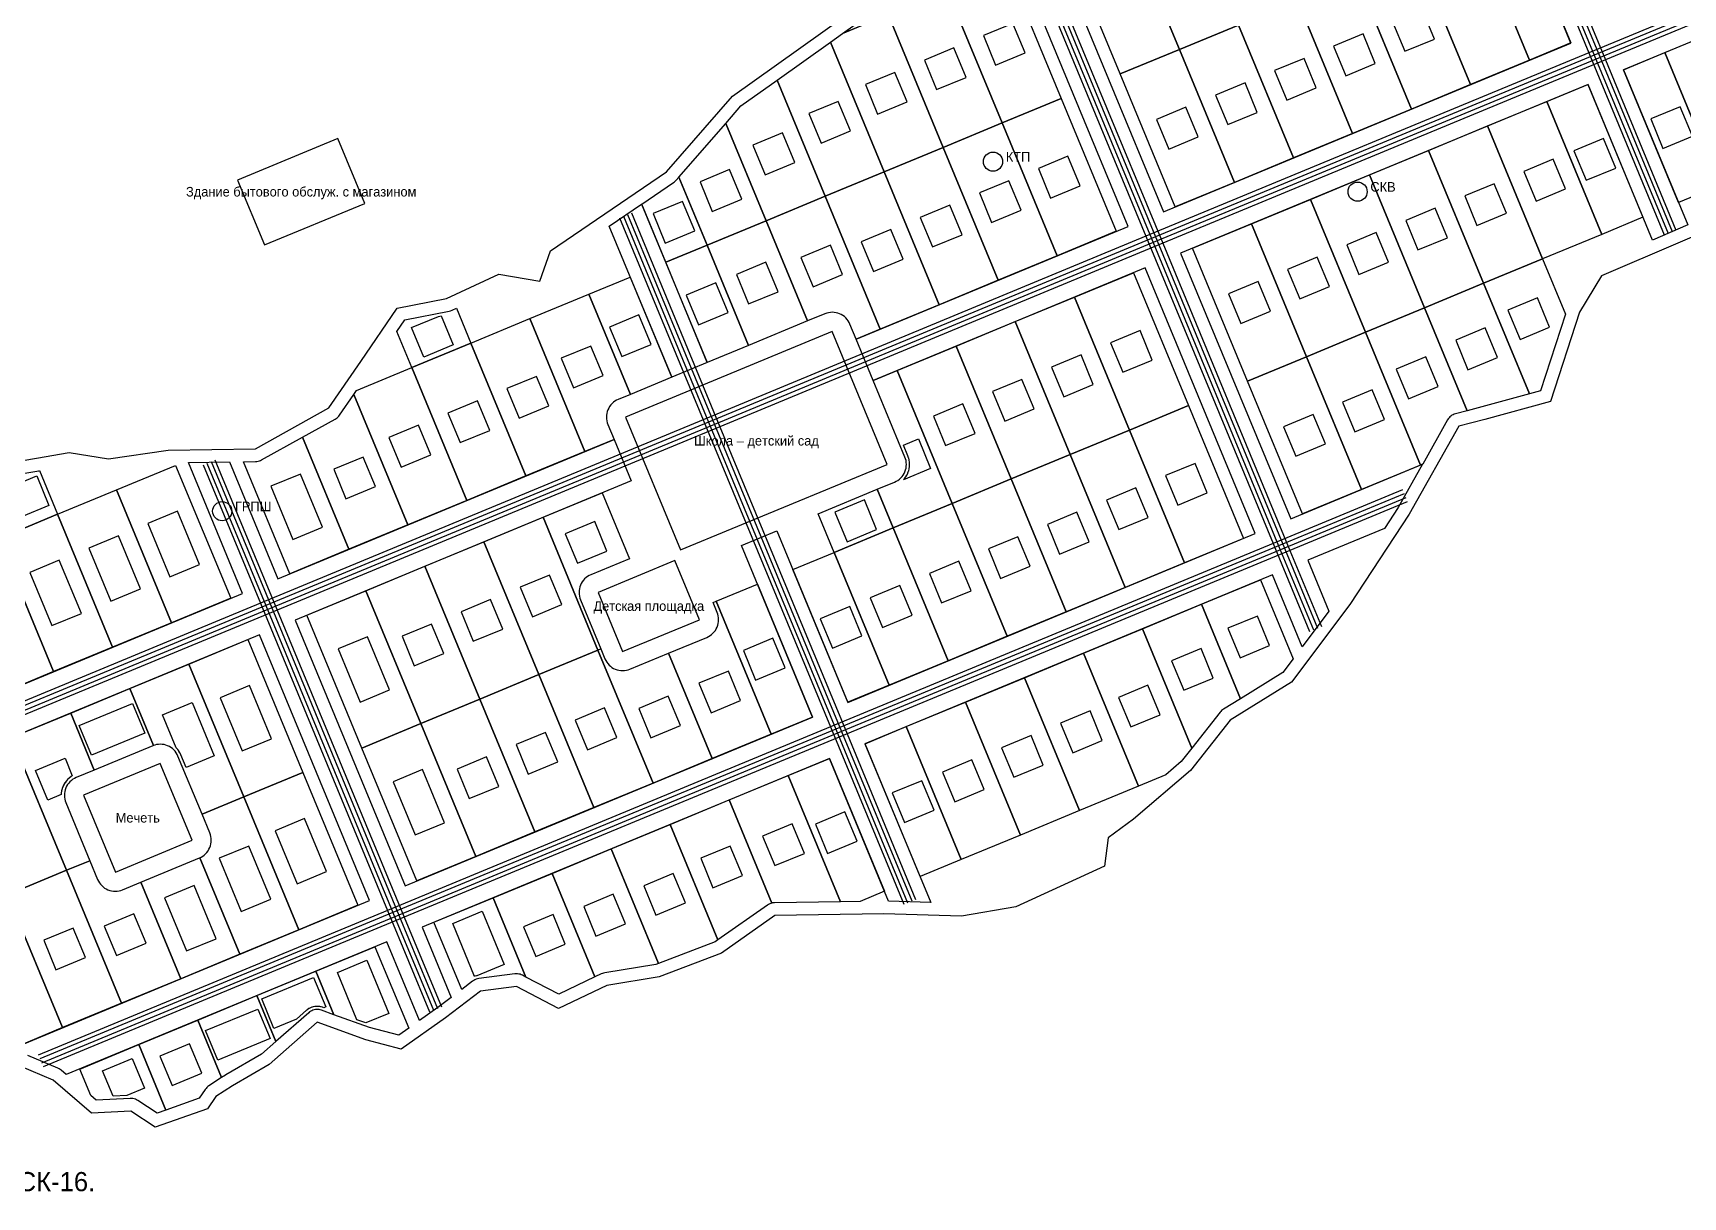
# Model space of a CAD drawing. Header units: metres. Extents: x 2284504 to 2285719, y 455179 to 455755.
# Drawn here: x 2284781 to 2285297, y 455179 to 455544 of the extents above; entities that cross this region are included whole.
import ezdxf
from ezdxf.enums import TextEntityAlignment as Align

# ---------------------------------------------------------------- set-up
doc = ezdxf.new("R2010")
doc.units = ezdxf.units.M
for name, color, linetype in [('Граница_участка', 1, 'Continuous'), ('Дом_1кв', 6, 'Continuous'), ('Дом_2кв', 5, 'Continuous'), ('Дороги_проезды', 8, 'Continuous'), ('Инж_сооружения', 6, 'Continuous'), ('Подписи', 7, 'Continuous'), ('Сеть_Водоотведение', 34, 'Continuous'), ('Сеть_Водоснабжение', 5, 'Continuous'), ('Сеть_Газоснабжение', 2, 'Continuous'), ('Сеть_Электроснабжение', 1, 'Continuous'), ('Соцобъект', 211, 'Continuous'), ('Участки', 94, 'Continuous')]:
    doc.layers.add(name, color=color, linetype=linetype)

msp = doc.modelspace()

# ---------------------------------------------------------------- linework, layer by layer
at = {"layer": 'Граница_участка'}
for points in [[(2284758.33, 455406.57), (2284781.77, 455410.55), (2284791.98, 455412.33), (2284804.32, 455410.27), (2284822.94, 455413.06), (2284850.27, 455413.46), (2284873.29, 455426.26), (2284883.25, 455440.74), (2284894.67, 455457.44), (2284910.11, 455460.47), (2284926.44, 455468.06), (2284939.23, 455465.94), (2284942.66, 455475.39), (2284978.89, 455500.1), (2284999.53, 455523.73), (2285083.63, 455583.72)], [(2285496.79, 455564.06), (2285271.53, 455467.58), (2285264.69, 455456.19), (2285255.62, 455428.28), (2285235.08, 455422.67), (2285226.87, 455420.54), (2285211.37, 455393.02), (2285192.75, 455364.76), (2285174.58, 455340.43), (2285155.32, 455328.55), (2285142.87, 455312.81), (2285125.09, 455297.54), (2285117.19, 455291.73), (2285115.97, 455282.88), (2285088.27, 455270.21), (2285071.28, 455267.2), (2285046.92, 455267.98), (2285012.84, 455267.45), (2284996.09, 455255.67), (2284976.61, 455248.23), (2284960.24, 455245.56), (2284945.14, 455238.37), (2284932, 455245.2), (2284920.67, 455243.73), (2284909.71, 455235.41), (2284895.92, 455225.66), (2284884.77, 455228.53), (2284869.58, 455234.04), (2284854.56, 455220.83), (2284843.04, 455214.15), (2284837.89, 455210.81), (2284835.26, 455206.93), (2284818.92, 455201.19), (2284811.25, 455206.23), (2284798.98, 455205.62), (2284786.91, 455215.98), (2284776.64, 455220.27)]]:
    msp.add_lwpolyline(points, dxfattribs=at)
at = {"layer": 'Дом_1кв'}
for points in [[(2285078.09, 455542.73), (2285081.92, 455533.49), (2285091.16, 455537.32), (2285087.33, 455546.56), (2285078.09, 455542.73)], [(2285206.18, 455547.08), (2285210, 455537.84), (2285219.24, 455541.66), (2285215.41, 455550.9), (2285206.18, 455547.08)], [(2285187.7, 455539.42), (2285191.52, 455530.19), (2285200.76, 455534.01), (2285196.94, 455543.25), (2285187.7, 455539.42)], [(2285059.62, 455535.08), (2285063.44, 455525.84), (2285072.68, 455529.66), (2285068.85, 455538.9), (2285059.62, 455535.08)], [(2285041.18, 455527.38), (2285045.01, 455518.14), (2285054.25, 455521.97), (2285050.42, 455531.2), (2285041.18, 455527.38)], [(2285169.22, 455531.77), (2285173.05, 455522.53), (2285182.28, 455526.36), (2285178.46, 455535.6), (2285169.22, 455531.77)], [(2285150.74, 455524.12), (2285154.57, 455514.88), (2285163.81, 455518.71), (2285159.98, 455527.95), (2285150.74, 455524.12)], [(2285023.46, 455518.31), (2285027.29, 455509.07), (2285036.53, 455512.9), (2285032.7, 455522.14), (2285023.46, 455518.31)], [(2285286.97, 455516.66), (2285290.79, 455507.43), (2285300.03, 455511.25), (2285296.2, 455520.49), (2285286.97, 455516.66)], [(2285132.26, 455516.47), (2285136.09, 455507.23), (2285145.33, 455511.05), (2285141.5, 455520.29), (2285132.26, 455516.47)], [(2285005.99, 455508.45), (2285009.82, 455499.21), (2285019.06, 455503.04), (2285015.23, 455512.27), (2285005.99, 455508.45)], [(2285262.93, 455506.71), (2285266.76, 455497.47), (2285276, 455501.3), (2285272.17, 455510.54), (2285262.93, 455506.71)], [(2285095.31, 455501.16), (2285099.13, 455491.92), (2285108.37, 455495.75), (2285104.55, 455504.99), (2285095.31, 455501.16)], [(2284989.44, 455496.99), (2284993.26, 455487.75), (2285002.5, 455491.58), (2284998.67, 455500.82), (2284989.44, 455496.99)], [(2285247.23, 455500.21), (2285251.06, 455490.97), (2285260.3, 455494.8), (2285256.47, 455504.04), (2285247.23, 455500.21)], [(2285076.83, 455493.51), (2285080.66, 455484.27), (2285089.89, 455488.1), (2285086.07, 455497.34), (2285076.83, 455493.51)], [(2285228.75, 455492.56), (2285232.58, 455483.32), (2285241.82, 455487.14), (2285237.99, 455496.38), (2285228.75, 455492.56)], [(2284974.71, 455487.04), (2284978.53, 455477.8), (2284987.77, 455481.63), (2284983.95, 455490.87), (2284974.71, 455487.04)], [(2285058.35, 455485.86), (2285062.18, 455476.62), (2285071.42, 455480.44), (2285067.59, 455489.68), (2285058.35, 455485.86)], [(2285210.28, 455484.91), (2285214.1, 455475.67), (2285223.34, 455479.49), (2285219.52, 455488.73), (2285210.28, 455484.91)], [(2285039.87, 455478.2), (2285043.7, 455468.97), (2285052.94, 455472.79), (2285049.11, 455482.03), (2285039.87, 455478.2)], [(2285191.8, 455477.25), (2285195.62, 455468.01), (2285204.86, 455471.84), (2285201.04, 455481.08), (2285191.8, 455477.25)], [(2285020.99, 455473.35), (2285024.81, 455464.11), (2285034.05, 455467.94), (2285030.22, 455477.18), (2285020.99, 455473.35)], [(2285000.8, 455468.01), (2285004.63, 455458.77), (2285013.87, 455462.59), (2285010.04, 455471.83), (2285000.8, 455468.01)], [(2285173.32, 455469.6), (2285177.15, 455460.36), (2285186.39, 455464.19), (2285182.56, 455473.43), (2285173.32, 455469.6)], [(2284985.1, 455461.5), (2284988.93, 455452.27), (2284998.17, 455456.09), (2284994.34, 455465.33), (2284985.1, 455461.5)], [(2285154.84, 455461.95), (2285158.67, 455452.71), (2285167.91, 455456.53), (2285164.08, 455465.77), (2285154.84, 455461.95)], [(2285242.26, 455456.87), (2285246.08, 455447.64), (2285255.32, 455451.46), (2285251.5, 455460.7), (2285242.26, 455456.87)], [(2284912.19, 455445.97), (2284902.95, 455442.15), (2284899.13, 455451.38), (2284907.55, 455454.87), (2284908.43, 455455.05), (2284912.19, 455445.97)], [(2284961.07, 455451.55), (2284964.9, 455442.31), (2284974.13, 455446.14), (2284970.31, 455455.38), (2284961.07, 455451.55)], [(2285117.89, 455446.64), (2285121.71, 455437.4), (2285130.95, 455441.23), (2285127.13, 455450.47), (2285117.89, 455446.64)], [(2285225.92, 455447.44), (2285229.75, 455438.2), (2285238.99, 455442.02), (2285235.16, 455451.26), (2285225.92, 455447.44)], [(2284945.99, 455441.77), (2284949.81, 455432.53), (2284959.05, 455436.36), (2284955.23, 455445.6), (2284945.99, 455441.77)], [(2285099.41, 455438.99), (2285103.23, 455429.75), (2285112.47, 455433.58), (2285108.65, 455442.82), (2285099.41, 455438.99)], [(2285207.33, 455438.36), (2285211.16, 455429.13), (2285220.39, 455432.95), (2285216.57, 455442.19), (2285207.33, 455438.36)], [(2284929, 455432.29), (2284932.83, 455423.05), (2284942.07, 455426.88), (2284938.24, 455436.12), (2284929, 455432.29)], [(2285080.93, 455431.34), (2285084.76, 455422.1), (2285094, 455425.92), (2285090.17, 455435.16), (2285080.93, 455431.34)], [(2284910.53, 455424.64), (2284914.35, 455415.4), (2284923.59, 455419.22), (2284919.77, 455428.46), (2284910.53, 455424.64)], [(2285062.45, 455423.69), (2285066.28, 455414.45), (2285075.52, 455418.27), (2285071.69, 455427.51), (2285062.45, 455423.69)], [(2285190.53, 455428.03), (2285194.36, 455418.79), (2285203.6, 455422.62), (2285199.77, 455431.86), (2285190.53, 455428.03)], [(2285172.06, 455420.38), (2285175.88, 455411.14), (2285185.12, 455414.97), (2285181.3, 455424.21), (2285172.06, 455420.38)], [(2284892.06, 455416.98), (2284895.88, 455407.74), (2284905.12, 455411.56), (2284901.3, 455420.8), (2284892.06, 455416.98)], [(2285057.75, 455416.53), (2285061.58, 455407.29), (2285053.1, 455403.78), (2285053.39, 455404.1), (2285053.45, 455404.18), (2285053.8, 455404.65), (2285053.86, 455404.74), (2285054.16, 455405.24), (2285054.21, 455405.33), (2285054.46, 455405.86), (2285054.5, 455405.95), (2285054.7, 455406.5), (2285054.72, 455406.6), (2285054.87, 455407.17), (2285054.89, 455407.27), (2285054.97, 455407.85), (2285054.98, 455407.95), (2285055.01, 455408.53), (2285055.01, 455408.63), (2285054.98, 455409.22), (2285054.97, 455409.32), (2285054.89, 455409.9), (2285054.87, 455410), (2285054.72, 455410.57), (2285054.7, 455410.66), (2285054.5, 455411.22), (2285054.48, 455411.26), (2285053.1, 455414.6), (2285057.75, 455416.53)], [(2284874.76, 455407.07), (2284878.59, 455397.83), (2284887.83, 455401.65), (2284884, 455410.89), (2284874.76, 455407.07)], [(2285135.1, 455405.08), (2285138.93, 455395.84), (2285148.17, 455399.66), (2285144.34, 455408.9), (2285135.1, 455405.08)], [(2285031.6, 455393.63), (2285035.43, 455384.39), (2285044.67, 455388.22), (2285040.84, 455397.46), (2285031.6, 455393.63)], [(2285116.62, 455397.42), (2285120.45, 455388.18), (2285129.69, 455392.01), (2285125.86, 455401.25), (2285116.62, 455397.42)], [(2285098.14, 455389.77), (2285101.97, 455380.53), (2285111.21, 455384.36), (2285107.38, 455393.6), (2285098.14, 455389.77)], [(2284947.2, 455386.88), (2284951.03, 455377.64), (2284960.26, 455381.47), (2284956.44, 455390.71), (2284947.2, 455386.88)], [(2285079.67, 455382.12), (2285083.49, 455372.88), (2285092.73, 455376.71), (2285088.91, 455385.95), (2285079.67, 455382.12)], [(2285061.19, 455374.47), (2285065.01, 455365.23), (2285074.25, 455369.05), (2285070.43, 455378.29), (2285061.19, 455374.47)], [(2284933.11, 455370.12), (2284936.93, 455360.88), (2284946.17, 455364.71), (2284942.34, 455373.94), (2284933.11, 455370.12)], [(2284914.63, 455362.47), (2284918.45, 455353.23), (2284927.69, 455357.05), (2284923.87, 455366.29), (2284914.63, 455362.47)], [(2285042.71, 455366.81), (2285046.54, 455357.57), (2285055.78, 455361.4), (2285051.95, 455370.64), (2285042.71, 455366.81)], [(2285027.01, 455360.31), (2285030.83, 455351.07), (2285040.07, 455354.9), (2285036.25, 455364.14), (2285027.01, 455360.31)], [(2285154.62, 455357.31), (2285158.45, 455348.07), (2285167.68, 455351.89), (2285163.86, 455361.13), (2285154.62, 455357.31)], [(2284896.15, 455354.81), (2284899.98, 455345.57), (2284909.21, 455349.4), (2284905.39, 455358.64), (2284896.15, 455354.81)], [(2285002.98, 455350.36), (2285006.8, 455341.12), (2285016.04, 455344.95), (2285012.22, 455354.19), (2285002.98, 455350.36)], [(2285136.99, 455347.14), (2285140.81, 455337.9), (2285150.05, 455341.73), (2285146.23, 455350.97), (2285136.99, 455347.14)], [(2284989.06, 455340.09), (2284992.89, 455330.85), (2285002.12, 455334.68), (2284998.3, 455343.91), (2284989.06, 455340.09)], [(2284970.21, 455332.26), (2284974.04, 455323.03), (2284983.28, 455326.85), (2284979.45, 455336.09), (2284970.21, 455332.26)], [(2285120.38, 455335.67), (2285124.2, 455326.43), (2285133.44, 455330.25), (2285129.61, 455339.49), (2285120.38, 455335.67)], [(2284950.32, 455328.55), (2284954.15, 455319.31), (2284963.38, 455323.14), (2284959.56, 455332.38), (2284950.32, 455328.55)], [(2285102.24, 455327.6), (2285106.07, 455318.36), (2285115.31, 455322.19), (2285111.48, 455331.43), (2285102.24, 455327.6)], [(2284931.84, 455320.9), (2284935.67, 455311.66), (2284944.91, 455315.49), (2284941.08, 455324.73), (2284931.84, 455320.9)], [(2285083.77, 455319.95), (2285087.59, 455310.71), (2285096.83, 455314.53), (2285093.01, 455323.77), (2285083.77, 455319.95)], [(2284785.26, 455303.55), (2284781.43, 455312.79), (2284790.67, 455316.62), (2284792.95, 455311.11), (2284792.62, 455310.91), (2284792.54, 455310.86), (2284792.07, 455310.51), (2284791.99, 455310.44), (2284791.55, 455310.05), (2284791.49, 455309.98), (2284791.09, 455309.54), (2284791.03, 455309.47), (2284790.68, 455308.99), (2284790.62, 455308.91), (2284790.32, 455308.41), (2284790.27, 455308.32), (2284790.02, 455307.79), (2284789.98, 455307.7), (2284789.79, 455307.14), (2284789.76, 455307.05), (2284789.61, 455306.48), (2284789.59, 455306.38), (2284789.51, 455305.8), (2284789.5, 455305.7), (2284789.48, 455305.3), (2284785.26, 455303.55)], [(2284913.36, 455313.25), (2284917.19, 455304.01), (2284926.43, 455307.83), (2284922.6, 455317.07), (2284913.36, 455313.25)], [(2285065.29, 455312.29), (2285069.11, 455303.06), (2285078.35, 455306.88), (2285074.53, 455316.12), (2285065.29, 455312.29)], [(2285049.59, 455305.79), (2285053.41, 455296.55), (2285062.65, 455300.38), (2285058.83, 455309.62), (2285049.59, 455305.79)], [(2285025.52, 455296.07), (2285029.34, 455286.83), (2285038.58, 455290.66), (2285034.76, 455299.9), (2285025.52, 455296.07)], [(2285009, 455292.28), (2285012.83, 455283.04), (2285022.07, 455286.87), (2285018.24, 455296.11), (2285009, 455292.28)], [(2284989.65, 455285.34), (2284993.47, 455276.1), (2285002.71, 455279.93), (2284998.88, 455289.17), (2284989.65, 455285.34)], [(2284971.78, 455276.78), (2284975.61, 455267.54), (2284984.85, 455271.37), (2284981.02, 455280.6), (2284971.78, 455276.78)], [(2284953.02, 455270.27), (2284956.85, 455261.03), (2284966.09, 455264.86), (2284962.26, 455274.1), (2284953.02, 455270.27)], [(2284802.96, 455264.16), (2284806.78, 455254.92), (2284816.02, 455258.75), (2284812.2, 455267.99), (2284802.96, 455264.16)], [(2284934.16, 455263.91), (2284937.98, 455254.67), (2284947.22, 455258.5), (2284943.4, 455267.74), (2284934.16, 455263.91)], [(2284784.02, 455259.68), (2284787.84, 455250.44), (2284797.08, 455254.27), (2284793.26, 455263.51), (2284784.02, 455259.68)], [(2284820.39, 455223.48), (2284824.22, 455214.24), (2284833.45, 455218.07), (2284829.63, 455227.31), (2284820.39, 455223.48)], [(2284802.44, 455218.88), (2284811.68, 455222.7), (2284815.51, 455213.46), (2284809.97, 455211.17), (2284805.72, 455210.96), (2284802.44, 455218.88)]]:
    msp.add_lwpolyline(points, close=True, dxfattribs=at)
at = {"layer": 'Дом_2кв'}
for points in [[(2284781.81, 455404.98), (2284785.64, 455395.74), (2284769.42, 455389.02), (2284765.59, 455398.26), (2284781.81, 455404.98)], [(2284855.12, 455401.72), (2284862.01, 455385.09), (2284871.25, 455388.92), (2284864.36, 455405.55), (2284855.12, 455401.72)], [(2284816.61, 455390.07), (2284823.49, 455373.44), (2284832.73, 455377.27), (2284825.84, 455393.9), (2284816.61, 455390.07)], [(2284798.13, 455382.42), (2284805.01, 455365.79), (2284814.25, 455369.61), (2284807.37, 455386.24), (2284798.13, 455382.42)], [(2284779.65, 455374.77), (2284786.54, 455358.14), (2284795.78, 455361.96), (2284788.89, 455378.59), (2284779.65, 455374.77)], [(2284876.14, 455350.86), (2284883.03, 455334.23), (2284892.27, 455338.05), (2284885.38, 455354.68), (2284876.14, 455350.86)], [(2284839.18, 455335.55), (2284846.07, 455318.92), (2284855.31, 455322.75), (2284848.42, 455339.38), (2284839.18, 455335.55)], [(2284798.98, 455317.64), (2284795.15, 455326.88), (2284811.78, 455333.77), (2284815.61, 455324.53), (2284798.98, 455317.64)], [(2284821.21, 455330.21), (2284830.45, 455334.04), (2284837.34, 455317.41), (2284828.58, 455313.78), (2284826.96, 455317.69), (2284826.94, 455317.74), (2284826.69, 455318.27), (2284826.64, 455318.35), (2284826.34, 455318.86), (2284826.28, 455318.94), (2284825.93, 455319.41), (2284825.87, 455319.49), (2284825.47, 455319.93), (2284825.47, 455319.93), (2284821.21, 455330.21)], [(2284893.35, 455309.29), (2284900.24, 455292.66), (2284909.48, 455296.49), (2284902.59, 455313.12), (2284893.35, 455309.29)], [(2284856.4, 455293.98), (2284863.29, 455277.35), (2284872.52, 455281.18), (2284865.64, 455297.81), (2284856.4, 455293.98)], [(2284838.94, 455285.34), (2284845.83, 455268.71), (2284855.07, 455272.53), (2284848.18, 455289.16), (2284838.94, 455285.34)], [(2284821.8, 455272.98), (2284828.69, 455256.35), (2284837.93, 455260.18), (2284831.04, 455276.81), (2284821.8, 455272.98)], [(2284912.02, 455264.96), (2284921.26, 455268.79), (2284928.15, 455252.16), (2284919.6, 455248.61), (2284919.57, 455248.61), (2284919.47, 455248.58), (2284919.07, 455248.47), (2284918.97, 455248.43), (2284918.88, 455248.4), (2284912.02, 455264.96)], [(2284875.91, 455249.64), (2284885.14, 455253.46), (2284892.03, 455236.83), (2284884.8, 455233.84), (2284882.03, 455234.84), (2284875.91, 455249.64)], [(2284856.05, 455232.1), (2284852.22, 455241.34), (2284868.49, 455248.08), (2284872.32, 455238.84), (2284871.71, 455238.58), (2284871.28, 455238.74), (2284871.24, 455238.75), (2284870.87, 455238.87), (2284870.77, 455238.89), (2284870.39, 455238.97), (2284870.29, 455238.98), (2284869.91, 455239.02), (2284869.81, 455239.03), (2284869.42, 455239.03), (2284869.33, 455239.03), (2284868.94, 455238.99), (2284868.84, 455238.98), (2284868.46, 455238.91), (2284868.37, 455238.89), (2284867.99, 455238.78), (2284867.9, 455238.75), (2284867.54, 455238.6), (2284867.45, 455238.56), (2284867.11, 455238.38), (2284867.02, 455238.33), (2284866.7, 455238.12), (2284866.62, 455238.06), (2284866.32, 455237.82), (2284866.28, 455237.79), (2284863.15, 455235.04), (2284856.05, 455232.1)], [(2284851.01, 455238.19), (2284854.84, 455228.95), (2284838.51, 455222.19), (2284834.68, 455231.43), (2284851.01, 455238.19)]]:
    msp.add_lwpolyline(points, close=True, dxfattribs=at)
at = {"layer": 'Дороги_проезды'}
for points in [[(2285100.04, 455570.76), (2285134.47, 455487.61), (2285261.97, 455540.41), (2285239.64, 455594.34)], [(2285405.91, 455584.87), (2285278.41, 455532.07), (2285298.53, 455483.49), (2285287.5, 455478.77), (2285267.33, 455527.48), (2285139.83, 455474.68), (2285174.27, 455391.53), (2285215.58, 455408.64), (2285207.96, 455395.1), (2285203.63, 455388.53), (2285179.62, 455378.59), (2285186.21, 455362.68), (2285177.85, 455351.5), (2285168.54, 455374), (2285041.04, 455321.2), (2285061.61, 455271.51), (2285048.45, 455271.93), (2285029.95, 455316.61), (2284902.45, 455263.8), (2284911.55, 455241.83), (2284907.35, 455238.63), (2284901.58, 455234.56), (2284891.36, 455259.21), (2284791.07, 455217.68), (2284789.51, 455219.02), (2284789.18, 455219.27), (2284788.83, 455219.49), (2284788.45, 455219.67), (2284779.02, 455223.61)], [(2284718.72, 455315.43), (2284846.21, 455368.23), (2284829.27, 455409.15), (2284842.18, 455409.34), (2284857.3, 455372.82), (2284962.52, 455416.4), (2284967.87, 455403.46), (2284862.66, 455359.89), (2284897.09, 455276.74), (2285024.59, 455329.54), (2285002.38, 455383.19), (2285013.46, 455387.78), (2285035.68, 455334.13), (2285163.18, 455386.93), (2285128.74, 455470.09), (2285043.63, 455434.84), (2285038.28, 455447.77), (2285123.39, 455483.02), (2285088.95, 455566.17), (2285034.03, 455543.43), (2285085.95, 455580.46)], [(2284776.29, 455226.71), (2284886.01, 455272.15), (2284851.57, 455355.3), (2284724.07, 455302.5)]]:
    msp.add_lwpolyline(points, dxfattribs=at)
msp.add_lwpolyline([(2284961.01, 455483.06), (2284971.14, 455489.97), (2284991.65, 455440.44), (2284980.57, 455435.85), (2284961.01, 455483.06)], close=True, dxfattribs=at)
at = {"layer": 'Инж_сооружения'}
for centre in [(2285081.12, 455503.3), (2285195.22, 455493.9), (2284839.86, 455393.94)]:
    msp.add_circle(centre, 3, dxfattribs=at)
at = {"layer": 'Сеть_Водоотведение'}
for points in [[(2285245.9, 455593.07), (2285269.28, 455536.62)], [(2285407.86, 455594.01), (2285269.28, 455536.62)], [(2285090.9, 455575.31), (2285130.69, 455479.23)], [(2285269.28, 455536.62), (2285130.69, 455479.23)], [(2285269.28, 455536.62), (2285292.37, 455480.86)], [(2284965.43, 455486.25), (2284992.11, 455421.83)], [(2285130.69, 455479.23), (2284992.11, 455421.83)], [(2285130.69, 455479.23), (2285170.49, 455383.14)], [(2284992.11, 455421.83), (2284853.52, 455364.44)], [(2284992.11, 455421.83), (2285031.9, 455325.75)], [(2284835.08, 455408.98), (2284853.52, 455364.44)], [(2285209.75, 455399.4), (2285170.49, 455383.14)], [(2285170.49, 455383.14), (2285031.9, 455325.75)], [(2285170.49, 455383.14), (2285181.38, 455356.82)], [(2284853.52, 455364.44), (2284714.94, 455307.05)], [(2284853.52, 455364.44), (2284893.31, 455268.35)], [(2285031.9, 455325.75), (2284893.31, 455268.35)], [(2285031.9, 455325.75), (2285054.39, 455271.45)], [(2284893.31, 455268.35), (2284782.78, 455222.58)], [(2284893.31, 455268.35), (2284905.95, 455237.84)]]:
    msp.add_lwpolyline(points, dxfattribs=at)
at = {"layer": 'Сеть_Водоснабжение'}
for points in [[(2285406.17, 455594.72), (2285267.58, 455537.32)], [(2285244.7, 455592.58), (2285267.58, 455537.32)], [(2285089.2, 455576.02), (2285128.99, 455479.93)], [(2285267.58, 455537.32), (2285128.99, 455479.93)], [(2285267.58, 455537.32), (2285291.17, 455480.37)], [(2284964.23, 455485.75), (2284990.41, 455422.54)], [(2285128.99, 455479.93), (2284990.41, 455422.54)], [(2285128.99, 455479.93), (2285168.79, 455383.85)], [(2284990.41, 455422.54), (2284851.82, 455365.14)], [(2284990.41, 455422.54), (2285030.2, 455326.45)], [(2284833.88, 455408.48), (2284851.82, 455365.14)], [(2285209.25, 455400.6), (2285168.79, 455383.85)], [(2285168.79, 455383.85), (2285030.2, 455326.45)], [(2285168.79, 455383.85), (2285180.18, 455356.33)], [(2284851.82, 455365.14), (2284713.24, 455307.75)], [(2284851.82, 455365.14), (2284891.62, 455269.06)], [(2285030.2, 455326.45), (2284891.62, 455269.06)], [(2285030.2, 455326.45), (2285053.18, 455270.96)], [(2284891.62, 455269.06), (2284782.28, 455223.78)], [(2284891.62, 455269.06), (2284904.75, 455237.34)]]:
    msp.add_lwpolyline(points, dxfattribs=at)
at = {"layer": 'Сеть_Газоснабжение'}
for points in [[(2285248.39, 455594.11), (2285272.81, 455535.16)], [(2285411.39, 455592.55), (2285272.81, 455535.16)], [(2285094.43, 455573.85), (2285134.22, 455477.77)], [(2285272.81, 455535.16), (2285134.22, 455477.77)], [(2285272.81, 455535.16), (2285294.86, 455481.9)], [(2284967.92, 455487.28), (2284995.63, 455420.37)], [(2285134.22, 455477.77), (2284995.63, 455420.37)], [(2285134.22, 455477.77), (2285174.01, 455381.68)], [(2284995.63, 455420.37), (2284857.05, 455362.98)], [(2284995.63, 455420.37), (2285035.43, 455324.29)], [(2284837.57, 455410.01), (2284857.05, 455362.98)], [(2285210.78, 455396.91), (2285174.01, 455381.68)], [(2285174.01, 455381.68), (2285035.43, 455324.29)], [(2285174.01, 455381.68), (2285183.88, 455357.86)], [(2284857.05, 455362.98), (2284718.46, 455305.59)], [(2284857.05, 455362.98), (2284896.84, 455266.89)], [(2285035.43, 455324.29), (2284896.84, 455266.89)], [(2285035.43, 455324.29), (2285056.88, 455272.49)], [(2284896.84, 455266.89), (2284783.81, 455220.08)], [(2284896.84, 455266.89), (2284908.45, 455238.87)]]:
    msp.add_lwpolyline(points, dxfattribs=at)
at = {"layer": 'Сеть_Электроснабжение'}
for points in [[(2285247.19, 455593.61), (2285271.11, 455535.86)], [(2285409.69, 455593.26), (2285271.11, 455535.86)], [(2285092.73, 455574.56), (2285132.52, 455478.47)], [(2285271.11, 455535.86), (2285132.52, 455478.47)], [(2285271.11, 455535.86), (2285293.66, 455481.4)], [(2284966.72, 455486.79), (2284993.94, 455421.08)], [(2285132.52, 455478.47), (2284993.94, 455421.08)], [(2285132.52, 455478.47), (2285172.31, 455382.38)], [(2284993.94, 455421.08), (2284855.35, 455363.68)], [(2284993.94, 455421.08), (2285033.73, 455324.99)], [(2284836.37, 455409.51), (2284855.35, 455363.68)], [(2285210.28, 455398.11), (2285172.31, 455382.38)], [(2285172.31, 455382.38), (2285033.73, 455324.99)], [(2285172.31, 455382.38), (2285182.68, 455357.36)], [(2284855.35, 455363.68), (2284716.77, 455306.29)], [(2284855.35, 455363.68), (2284895.14, 455267.6)], [(2285033.73, 455324.99), (2284895.14, 455267.6)], [(2285033.73, 455324.99), (2285055.68, 455271.99)], [(2284895.14, 455267.6), (2284783.31, 455221.28)], [(2284895.14, 455267.6), (2284907.25, 455238.37)]]:
    msp.add_lwpolyline(points, dxfattribs=at)
at = {"layer": 'Соцобъект'}
for points in [[(2284844.68, 455497.54), (2284853.1, 455477.22), (2284884.51, 455490.23), (2284876.09, 455510.55), (2284844.68, 455497.54)], [(2284966.12, 455423.38), (2284983.34, 455381.8), (2285048.01, 455408.58), (2285030.79, 455450.16), (2284966.12, 455423.38)], [(2284957.54, 455368.52), (2284965.2, 455350.05), (2284989.22, 455359.99), (2284981.57, 455378.47), (2284957.54, 455368.52)], [(2284796.47, 455305.06), (2284806.42, 455281.04), (2284830.44, 455290.99), (2284820.49, 455315.01), (2284796.47, 455305.06)]]:
    msp.add_lwpolyline(points, close=True, dxfattribs=at)
at = {"layer": 'Участки'}
for points in [[(2285157.91, 455546.02), (2285139.43, 455538.37), (2285122.21, 455579.94), (2285140.69, 455587.59), (2285157.91, 455546.02)], [(2285139.43, 455538.37), (2285120.95, 455530.72), (2285103.74, 455572.28), (2285122.21, 455579.94), (2285139.43, 455538.37)], [(2285231.82, 455576.63), (2285244.74, 455581.99), (2285261.96, 455540.42), (2285249.03, 455535.07), (2285231.82, 455576.63)], [(2285213.34, 455568.98), (2285231.82, 455576.63), (2285249.03, 455535.07), (2285230.55, 455527.41), (2285213.34, 455568.98)], [(2285194.86, 455561.33), (2285213.34, 455568.98), (2285230.55, 455527.41), (2285212.08, 455519.76), (2285194.86, 455561.33)], [(2285102.47, 455523.07), (2285083.99, 455515.41), (2285066.78, 455556.98), (2285085.26, 455564.63), (2285102.47, 455523.07)], [(2285083.99, 455515.41), (2285065.52, 455507.76), (2285048.3, 455549.33), (2285066.78, 455556.98), (2285083.99, 455515.41)], [(2285176.38, 455553.68), (2285194.86, 455561.33), (2285212.08, 455519.76), (2285193.6, 455512.11), (2285176.38, 455553.68)], [(2285157.91, 455546.02), (2285176.38, 455553.68), (2285193.6, 455512.11), (2285175.12, 455504.46), (2285157.91, 455546.02)], [(2285065.52, 455507.76), (2285047.04, 455500.11), (2285030.22, 455540.71), (2285034.02, 455543.42), (2285034.02, 455543.42), (2285034.02, 455543.42), (2285034.02, 455543.42), (2285034.02, 455543.42), (2285034.03, 455543.42), (2285034.03, 455543.42), (2285034.03, 455543.42), (2285034.03, 455543.42), (2285034.03, 455543.42), (2285034.03, 455543.42), (2285034.03, 455543.42), (2285034.03, 455543.42), (2285034.03, 455543.42), (2285034.03, 455543.42), (2285048.3, 455549.33), (2285065.52, 455507.76)], [(2285139.43, 455538.37), (2285157.91, 455546.02), (2285175.12, 455504.46), (2285156.64, 455496.8), (2285139.43, 455538.37)], [(2285327.05, 455503.5), (2285308.57, 455495.85), (2285291.35, 455537.42), (2285309.83, 455545.07), (2285327.05, 455503.5)], [(2285047.04, 455500.11), (2285028.56, 455492.46), (2285013.51, 455528.79), (2285030.22, 455540.71), (2285047.04, 455500.11)], [(2285120.95, 455530.72), (2285139.43, 455538.37), (2285156.64, 455496.8), (2285138.16, 455489.15), (2285120.95, 455530.72)], [(2285308.57, 455495.85), (2285295.64, 455490.5), (2285278.43, 455532.07), (2285291.35, 455537.42), (2285308.57, 455495.85)], [(2285028.56, 455492.46), (2285010.08, 455484.8), (2284997.46, 455515.28), (2285002.23, 455520.74), (2285013.51, 455528.79), (2285028.56, 455492.46)], [(2285271.61, 455480.55), (2285254.4, 455522.11), (2285267.32, 455527.47), (2285284.54, 455485.9), (2285271.61, 455480.55)], [(2285083.99, 455515.41), (2285102.47, 455523.07), (2285119.69, 455481.5), (2285101.21, 455473.85), (2285083.99, 455515.41)], [(2285271.61, 455480.55), (2285253.13, 455472.89), (2285235.92, 455514.46), (2285254.4, 455522.11), (2285271.61, 455480.55)], [(2285010.08, 455484.8), (2284991.6, 455477.15), (2284982.77, 455498.47), (2284997.46, 455515.28), (2285010.08, 455484.8)], [(2285065.52, 455507.76), (2285083.99, 455515.41), (2285101.21, 455473.85), (2285082.73, 455466.19), (2285065.52, 455507.76)], [(2285253.13, 455472.89), (2285234.66, 455465.24), (2285217.44, 455506.81), (2285235.92, 455514.46), (2285253.13, 455472.89)], [(2285047.04, 455500.11), (2285065.52, 455507.76), (2285082.73, 455466.19), (2285064.25, 455458.54), (2285047.04, 455500.11)], [(2285234.66, 455465.24), (2285216.18, 455457.59), (2285198.96, 455499.16), (2285217.44, 455506.81), (2285234.66, 455465.24)], [(2285028.56, 455492.46), (2285047.04, 455500.11), (2285064.25, 455458.54), (2285045.77, 455450.89), (2285028.56, 455492.46)], [(2284991.6, 455477.15), (2284978.68, 455471.8), (2284971.15, 455489.98), (2284971.15, 455489.98), (2284971.15, 455489.98), (2284971.15, 455489.98), (2284981.14, 455496.79), (2284981.41, 455497), (2284981.67, 455497.22), (2284981.9, 455497.47), (2284982.77, 455498.47), (2284991.6, 455477.15)], [(2285216.18, 455457.59), (2285197.7, 455449.94), (2285180.48, 455491.5), (2285198.96, 455499.16), (2285216.18, 455457.59)], [(2285010.08, 455484.8), (2285028.56, 455492.46), (2285045.77, 455450.89), (2285038.27, 455447.78), (2285036.34, 455452.45), (2285036.09, 455452.99), (2285035.78, 455453.49), (2285035.43, 455453.96), (2285035.04, 455454.4), (2285034.6, 455454.8), (2285034.13, 455455.15), (2285033.62, 455455.45), (2285033.09, 455455.7), (2285032.54, 455455.9), (2285031.97, 455456.04), (2285031.38, 455456.13), (2285030.8, 455456.16), (2285030.21, 455456.13), (2285029.62, 455456.04), (2285029.05, 455455.9), (2285028.5, 455455.7), (2285023.07, 455453.45), (2285010.08, 455484.8)], [(2285197.7, 455449.94), (2285179.22, 455442.28), (2285162.01, 455483.85), (2285180.48, 455491.5), (2285197.7, 455449.94)], [(2284991.6, 455477.15), (2285010.08, 455484.8), (2285023.07, 455453.45), (2285004.59, 455445.8), (2284991.6, 455477.15)], [(2285179.22, 455442.28), (2285160.74, 455434.63), (2285143.53, 455476.2), (2285162.01, 455483.85), (2285179.22, 455442.28)], [(2284991.6, 455477.15), (2285004.59, 455445.8), (2284991.66, 455440.45), (2284978.68, 455471.8), (2284991.6, 455477.15)], [(2285234.66, 455465.24), (2285253.13, 455472.89), (2285260.29, 455455.6), (2285252.48, 455431.57), (2285248.99, 455430.62), (2285234.66, 455465.24)], [(2284954.65, 455461.85), (2284967.57, 455467.2), (2284980.56, 455435.85), (2284967.63, 455430.49), (2284954.65, 455461.85)], [(2285142.26, 455426.98), (2285123.79, 455419.33), (2285106.57, 455460.89), (2285125.05, 455468.55), (2285142.26, 455426.98)], [(2285216.18, 455457.59), (2285234.66, 455465.24), (2285248.99, 455430.62), (2285234.05, 455426.54), (2285229.52, 455425.36), (2285216.18, 455457.59)], [(2284936.17, 455454.19), (2284954.65, 455461.85), (2284967.63, 455430.49), (2284963.83, 455428.92), (2284963.29, 455428.67), (2284962.79, 455428.36), (2284962.32, 455428.01), (2284961.88, 455427.62), (2284961.48, 455427.18), (2284961.13, 455426.71), (2284960.83, 455426.2), (2284960.58, 455425.67), (2284960.38, 455425.12), (2284960.24, 455424.55), (2284960.15, 455423.96), (2284960.12, 455423.38), (2284960.15, 455422.79), (2284960.24, 455422.2), (2284960.38, 455421.63), (2284960.58, 455421.08), (2284962.51, 455416.41), (2284953.38, 455412.63), (2284936.17, 455454.19)], [(2285123.79, 455419.33), (2285105.31, 455411.67), (2285088.09, 455453.24), (2285106.57, 455460.89), (2285123.79, 455419.33)], [(2284917.69, 455446.54), (2284899.21, 455438.89), (2284894.54, 455450.17), (2284897.05, 455453.83), (2284910.88, 455456.55), (2284911.35, 455456.67), (2284911.8, 455456.84), (2284913.16, 455457.48), (2284917.69, 455446.54)], [(2284917.69, 455446.54), (2284936.17, 455454.19), (2284953.38, 455412.63), (2284934.91, 455404.97), (2284917.69, 455446.54)], [(2285197.7, 455449.94), (2285216.18, 455457.59), (2285229.52, 455425.36), (2285225.87, 455424.41), (2285225.48, 455424.29), (2285225.11, 455424.13), (2285224.76, 455423.93), (2285224.43, 455423.7), (2285224.13, 455423.44), (2285223.85, 455423.15), (2285223.6, 455422.84), (2285223.39, 455422.5), (2285215.59, 455408.64), (2285215.59, 455408.64), (2285215.58, 455408.64), (2285215.58, 455408.65), (2285215.58, 455408.65), (2285215.58, 455408.65), (2285215.58, 455408.65), (2285215.58, 455408.65), (2285215.58, 455408.65), (2285215.58, 455408.65), (2285215.58, 455408.64), (2285214.91, 455408.37), (2285197.7, 455449.94)], [(2285105.31, 455411.67), (2285086.83, 455404.02), (2285069.62, 455445.59), (2285088.09, 455453.24), (2285105.31, 455411.67)], [(2285179.22, 455442.28), (2285197.7, 455449.94), (2285214.91, 455408.37), (2285196.44, 455400.72), (2285179.22, 455442.28)], [(2284899.21, 455438.89), (2284917.69, 455446.54), (2284934.91, 455404.97), (2284916.43, 455397.32), (2284899.21, 455438.89)], [(2285086.83, 455404.02), (2285068.35, 455396.37), (2285051.14, 455437.94), (2285069.62, 455445.59), (2285086.83, 455404.02)], [(2284881.05, 455430.48), (2284881.89, 455431.72), (2284899.21, 455438.89), (2284916.43, 455397.32), (2284897.95, 455389.67), (2284881.05, 455430.48)], [(2285068.35, 455396.37), (2285049.87, 455388.72), (2285044.87, 455400.79), (2285050.31, 455403.04), (2285050.84, 455403.29), (2285051.35, 455403.59), (2285051.82, 455403.94), (2285052.26, 455404.34), (2285052.65, 455404.78), (2285053, 455405.25), (2285053.3, 455405.75), (2285053.56, 455406.29), (2285053.75, 455406.84), (2285053.9, 455407.41), (2285053.98, 455407.99), (2285054.01, 455408.58), (2285053.98, 455409.17), (2285053.9, 455409.75), (2285053.75, 455410.32), (2285053.56, 455410.88), (2285043.64, 455434.83), (2285051.14, 455437.94), (2285068.35, 455396.37)], [(2285160.74, 455434.63), (2285179.22, 455442.28), (2285196.44, 455400.72), (2285177.96, 455393.07), (2285160.74, 455434.63)], [(2284864.96, 455417.05), (2284875.23, 455422.77), (2284875.54, 455422.96), (2284875.84, 455423.18), (2284876.11, 455423.43), (2284876.36, 455423.7), (2284876.58, 455424), (2284881.05, 455430.48), (2284897.95, 455389.67), (2284879.47, 455382.02), (2284864.96, 455417.05)], [(2285123.79, 455419.33), (2285142.26, 455426.98), (2285159.48, 455385.41), (2285141, 455377.76), (2285123.79, 455419.33)], [(2285105.31, 455411.67), (2285123.79, 455419.33), (2285141, 455377.76), (2285122.52, 455370.11), (2285105.31, 455411.67)], [(2284846.48, 455409.4), (2284850.33, 455409.46), (2284850.72, 455409.48), (2284851.11, 455409.55), (2284851.49, 455409.65), (2284851.86, 455409.79), (2284852.21, 455409.96), (2284864.96, 455417.05), (2284879.47, 455382.02), (2284860.99, 455374.36), (2284846.48, 455409.4)], [(2284806.82, 455400.63), (2284825.3, 455408.28), (2284842.52, 455366.71), (2284824.04, 455359.06), (2284806.82, 455400.63)], [(2285086.83, 455404.02), (2285105.31, 455411.67), (2285122.52, 455370.11), (2285104.04, 455362.46), (2285086.83, 455404.02)], [(2284788.34, 455392.97), (2284769.87, 455385.32), (2284762.46, 455403.21), (2284782.44, 455406.61), (2284782.46, 455406.61), (2284782.68, 455406.65), (2284788.34, 455392.97)], [(2285068.35, 455396.37), (2285086.83, 455404.02), (2285104.04, 455362.46), (2285085.57, 455354.8), (2285068.35, 455396.37)], [(2284788.34, 455392.97), (2284806.82, 455400.63), (2284824.04, 455359.06), (2284805.56, 455351.41), (2284788.34, 455392.97)], [(2284957.48, 455350.45), (2284940.27, 455392.02), (2284958.75, 455399.67), (2284967.29, 455379.05), (2284955.25, 455374.07), (2284954.72, 455373.82), (2284954.21, 455373.51), (2284953.74, 455373.16), (2284953.3, 455372.77), (2284952.91, 455372.33), (2284952.56, 455371.86), (2284952.25, 455371.35), (2284952, 455370.82), (2284951.8, 455370.27), (2284951.66, 455369.7), (2284951.57, 455369.11), (2284951.54, 455368.53), (2284951.57, 455367.94), (2284951.66, 455367.35), (2284951.8, 455366.78), (2284952, 455366.23), (2284958.38, 455350.83), (2284957.48, 455350.45)], [(2285049.87, 455388.72), (2285031.4, 455381.06), (2285026.4, 455393.14), (2285044.87, 455400.79), (2285049.87, 455388.72)], [(2284769.87, 455385.32), (2284788.34, 455392.97), (2284805.56, 455351.41), (2284787.08, 455343.75), (2284769.87, 455385.32)], [(2284957.48, 455350.45), (2284939.01, 455342.8), (2284921.79, 455384.37), (2284940.27, 455392.02), (2284957.48, 455350.45)], [(2285049.87, 455388.72), (2285068.35, 455396.37), (2285085.57, 455354.8), (2285067.09, 455347.15), (2285049.87, 455388.72)], [(2285031.4, 455381.06), (2285049.87, 455388.72), (2285067.09, 455347.15), (2285048.61, 455339.5), (2285031.4, 455381.06)], [(2284751.39, 455377.67), (2284769.87, 455385.32), (2284787.08, 455343.75), (2284768.6, 455336.1), (2284751.39, 455377.67)], [(2284939.01, 455342.8), (2284920.53, 455335.15), (2284903.31, 455376.72), (2284921.79, 455384.37), (2284939.01, 455342.8)], [(2285031.4, 455381.06), (2285048.61, 455339.5), (2285035.69, 455334.15), (2285018.47, 455375.71), (2285031.4, 455381.06)], [(2284920.53, 455335.15), (2284902.05, 455327.5), (2284884.84, 455369.06), (2284903.31, 455376.72), (2284920.53, 455335.15)], [(2284994.44, 455365.76), (2285007.37, 455371.11), (2285024.58, 455329.55), (2285011.65, 455324.19), (2284994.44, 455365.76)], [(2285146.37, 455364.81), (2285164.84, 455372.46), (2285175.07, 455347.77), (2285171.83, 455343.43), (2285158.6, 455335.27), (2285146.37, 455364.81)], [(2284902.05, 455327.5), (2284883.57, 455319.84), (2284866.36, 455361.41), (2284884.84, 455369.06), (2284902.05, 455327.5)], [(2284979.53, 455349.49), (2284991.51, 455354.45), (2284992.05, 455354.7), (2284992.55, 455355.01), (2284993.02, 455355.36), (2284993.46, 455355.75), (2284993.86, 455356.19), (2284994.21, 455356.66), (2284994.51, 455357.17), (2284994.76, 455357.7), (2284994.96, 455358.25), (2284995.1, 455358.82), (2284995.19, 455359.41), (2284995.22, 455359.99), (2284995.19, 455360.58), (2284995.1, 455361.16), (2284994.96, 455361.74), (2284994.76, 455362.29), (2284993.49, 455365.37), (2284994.44, 455365.76), (2285011.65, 455324.19), (2284993.18, 455316.54), (2284979.53, 455349.49)], [(2285127.89, 455357.15), (2285146.37, 455364.81), (2285158.6, 455335.27), (2285153.22, 455331.96), (2285152.93, 455331.76), (2285152.66, 455331.54), (2285152.41, 455331.3), (2285152.18, 455331.03), (2285143.34, 455319.85), (2285127.89, 455357.15)], [(2285126.62, 455307.94), (2285109.41, 455349.5), (2285127.89, 455357.15), (2285143.34, 455319.85), (2285139.97, 455315.59), (2285135.18, 455311.48), (2285126.62, 455307.94)], [(2284865.09, 455312.19), (2284846.62, 455304.54), (2284829.4, 455346.11), (2284847.88, 455353.76), (2284865.09, 455312.19)], [(2284939.01, 455342.8), (2284957.48, 455350.45), (2284974.7, 455308.89), (2284956.22, 455301.24), (2284939.01, 455342.8)], [(2284957.48, 455350.45), (2284958.38, 455350.83), (2284959.65, 455347.75), (2284959.91, 455347.22), (2284960.21, 455346.71), (2284960.56, 455346.24), (2284960.95, 455345.8), (2284961.39, 455345.41), (2284961.86, 455345.06), (2284962.37, 455344.76), (2284962.9, 455344.5), (2284963.45, 455344.31), (2284964.03, 455344.16), (2284964.61, 455344.08), (2284965.2, 455344.05), (2284965.78, 455344.08), (2284966.37, 455344.16), (2284966.94, 455344.3), (2284967.49, 455344.5), (2284979.53, 455349.49), (2284993.18, 455316.54), (2284974.7, 455308.89), (2284957.48, 455350.45)], [(2284810.92, 455338.45), (2284829.4, 455346.11), (2284846.62, 455304.54), (2284833.56, 455299.13), (2284826.03, 455317.31), (2284825.78, 455317.84), (2284825.48, 455318.35), (2284825.13, 455318.82), (2284824.73, 455319.25), (2284824.3, 455319.65), (2284823.82, 455320), (2284823.32, 455320.3), (2284822.79, 455320.56), (2284822.23, 455320.75), (2284821.66, 455320.9), (2284821.08, 455320.98), (2284820.49, 455321.01), (2284819.9, 455320.98), (2284819.32, 455320.9), (2284818.75, 455320.75), (2284818.32, 455320.6), (2284810.92, 455338.45)], [(2285126.62, 455307.94), (2285108.15, 455300.28), (2285090.93, 455341.85), (2285109.41, 455349.5), (2285126.62, 455307.94)], [(2284920.53, 455335.15), (2284939.01, 455342.8), (2284956.22, 455301.24), (2284937.74, 455293.58), (2284920.53, 455335.15)], [(2285108.15, 455300.28), (2285089.67, 455292.63), (2285072.45, 455334.2), (2285090.93, 455341.85), (2285108.15, 455300.28)], [(2284792.45, 455330.8), (2284810.92, 455338.45), (2284818.32, 455320.6), (2284818.19, 455320.56), (2284799.84, 455312.95), (2284792.45, 455330.8)], [(2284902.05, 455327.5), (2284920.53, 455335.15), (2284937.74, 455293.58), (2284919.26, 455285.93), (2284902.05, 455327.5)], [(2284791.18, 455281.58), (2284773.97, 455323.15), (2284792.45, 455330.8), (2284799.84, 455312.95), (2284794.17, 455310.61), (2284793.64, 455310.36), (2284793.14, 455310.05), (2284792.66, 455309.7), (2284792.23, 455309.31), (2284791.83, 455308.87), (2284791.48, 455308.4), (2284791.18, 455307.89), (2284790.93, 455307.36), (2284790.73, 455306.81), (2284790.58, 455306.23), (2284790.5, 455305.65), (2284790.47, 455305.06), (2284790.5, 455304.48), (2284790.58, 455303.89), (2284790.73, 455303.32), (2284790.92, 455302.77), (2284798.45, 455284.59), (2284791.18, 455281.58)], [(2285089.67, 455292.63), (2285071.19, 455284.98), (2285053.98, 455326.54), (2285072.45, 455334.2), (2285089.67, 455292.63)], [(2284883.57, 455319.84), (2284902.05, 455327.5), (2284919.26, 455285.93), (2284900.79, 455278.28), (2284883.57, 455319.84)], [(2285071.19, 455284.98), (2285058.26, 455279.63), (2285041.05, 455321.19), (2285053.98, 455326.54), (2285071.19, 455284.98)], [(2284791.18, 455281.58), (2284772.7, 455273.93), (2284755.49, 455315.5), (2284773.97, 455323.15), (2284791.18, 455281.58)], [(2285017.02, 455311.24), (2285029.94, 455316.59), (2285047.16, 455275.03), (2285039.52, 455271.86), (2285033.37, 455271.77), (2285017.02, 455311.24)], [(2284846.62, 455304.54), (2284865.09, 455312.19), (2284882.31, 455270.63), (2284863.83, 455262.97), (2284846.62, 455304.54)], [(2284998.54, 455303.59), (2285017.02, 455311.24), (2285033.37, 455271.77), (2285012.77, 455271.45), (2285012.38, 455271.42), (2285011.98, 455271.36), (2285011.9, 455271.33), (2284998.54, 455303.59)], [(2284832.85, 455285.5), (2284833.27, 455285.7), (2284833.77, 455286), (2284834.24, 455286.35), (2284834.68, 455286.75), (2284835.08, 455287.18), (2284835.43, 455287.66), (2284835.73, 455288.16), (2284835.98, 455288.69), (2284836.18, 455289.25), (2284836.32, 455289.82), (2284836.41, 455290.4), (2284836.44, 455290.99), (2284836.41, 455291.58), (2284836.32, 455292.16), (2284836.18, 455292.73), (2284835.98, 455293.29), (2284833.56, 455299.13), (2284846.62, 455304.54), (2284863.83, 455262.97), (2284845.35, 455255.32), (2284832.85, 455285.5)], [(2284980.06, 455295.93), (2284998.54, 455303.59), (2285011.9, 455271.33), (2285011.6, 455271.25), (2285011.23, 455271.11), (2285010.87, 455270.93), (2285010.54, 455270.72), (2284995.02, 455259.81), (2284980.06, 455295.93)], [(2284961.58, 455288.28), (2284980.06, 455295.93), (2284995.02, 455259.81), (2284994.19, 455259.23), (2284976.43, 455252.44), (2284961.58, 455288.28)], [(2284943.11, 455280.63), (2284961.58, 455288.28), (2284976.43, 455252.44), (2284975.56, 455252.11), (2284959.6, 455249.51), (2284959.23, 455249.43), (2284958.87, 455249.32), (2284958.52, 455249.17), (2284956.53, 455248.22), (2284943.11, 455280.63)], [(2284791.18, 455281.58), (2284798.45, 455284.59), (2284800.87, 455278.75), (2284801.12, 455278.21), (2284801.43, 455277.71), (2284801.78, 455277.24), (2284802.17, 455276.8), (2284802.61, 455276.4), (2284803.08, 455276.05), (2284803.59, 455275.75), (2284804.12, 455275.5), (2284804.67, 455275.3), (2284805.25, 455275.16), (2284805.83, 455275.07), (2284806.42, 455275.04), (2284807, 455275.07), (2284807.59, 455275.16), (2284808.16, 455275.3), (2284808.71, 455275.5), (2284814.38, 455277.84), (2284826.87, 455247.67), (2284808.4, 455240.02), (2284791.18, 455281.58)], [(2284814.38, 455277.84), (2284832.73, 455285.45), (2284832.85, 455285.5), (2284845.35, 455255.32), (2284826.87, 455247.67), (2284814.38, 455277.84)], [(2284772.7, 455273.93), (2284791.18, 455281.58), (2284808.4, 455240.02), (2284789.92, 455232.36), (2284772.7, 455273.93)], [(2284924.63, 455272.98), (2284943.11, 455280.63), (2284956.53, 455248.22), (2284945.22, 455242.83), (2284934.89, 455248.2), (2284924.63, 455272.98)], [(2284754.23, 455266.28), (2284772.7, 455273.93), (2284789.92, 455232.36), (2284776.29, 455226.72), (2284776.28, 455226.72), (2284776.28, 455226.72), (2284776.28, 455226.72), (2284776.28, 455226.72), (2284770.18, 455233.62), (2284769.88, 455233.93), (2284769.55, 455234.2), (2284769.19, 455234.44), (2284766.85, 455235.78), (2284754.23, 455266.28)], [(2284906.15, 455265.32), (2284924.63, 455272.98), (2284934.89, 455248.2), (2284933.84, 455248.75), (2284933.47, 455248.92), (2284933.09, 455249.05), (2284932.69, 455249.14), (2284932.29, 455249.19), (2284931.89, 455249.2), (2284931.48, 455249.17), (2284920.16, 455247.7), (2284919.75, 455247.62), (2284919.35, 455247.51), (2284918.96, 455247.35), (2284918.59, 455247.15), (2284918.25, 455246.92), (2284914.85, 455244.33), (2284906.15, 455265.32)], [(2284869.19, 455250.02), (2284887.67, 455257.67), (2284898.23, 455232.19), (2284895.12, 455230), (2284885.96, 455232.36), (2284874.84, 455236.38), (2284869.19, 455250.02)], [(2284850.72, 455242.37), (2284869.19, 455250.02), (2284874.84, 455236.38), (2284870.94, 455237.8), (2284870.57, 455237.91), (2284870.19, 455237.99), (2284869.8, 455238.03), (2284869.42, 455238.03), (2284869.03, 455238), (2284868.65, 455237.93), (2284868.27, 455237.82), (2284867.91, 455237.67), (2284867.57, 455237.49), (2284867.24, 455237.28), (2284866.94, 455237.04), (2284856.66, 455228.01), (2284850.72, 455242.37)], [(2284832.24, 455234.71), (2284850.72, 455242.37), (2284856.66, 455228.01), (2284852.21, 455224.09), (2284841.03, 455217.61), (2284840.86, 455217.51), (2284839.68, 455216.74), (2284832.24, 455234.71)], [(2284813.76, 455227.06), (2284832.24, 455234.71), (2284839.68, 455216.74), (2284835.71, 455214.17), (2284835.39, 455213.93), (2284835.09, 455213.67), (2284834.81, 455213.37), (2284834.57, 455213.05), (2284832.69, 455210.26), (2284822.24, 455206.59), (2284813.76, 455227.06)], [(2284795.28, 455219.41), (2284813.76, 455227.06), (2284822.24, 455206.59), (2284819.46, 455205.62), (2284813.44, 455209.57), (2284813.08, 455209.78), (2284812.7, 455209.95), (2284812.3, 455210.09), (2284811.89, 455210.17), (2284811.47, 455210.22), (2284811.05, 455210.22), (2284800.38, 455209.69), (2284798.72, 455211.12), (2284795.28, 455219.41)]]:
    msp.add_lwpolyline(points, close=True, dxfattribs=at)

# ---------------------------------------------------------------- texts
at = {"layer": 'Инж_сооружения'}
for s, p in [('КТП', (2285085.12, 455503.3)), ('СКВ', (2285199.22, 455493.9)), ('ГРПШ', (2284843.86, 455393.94))]:
    msp.add_text(s, height=3, dxfattribs=at).set_placement(p)
at = {"layer": 'Подписи'}
for s, p in [('Здание бытового обслуж. с магазином', (2284864.59, 455493.89)), ('Школа – детский сад', (2285007.07, 455415.98)), ('Детская площадка', (2284973.38, 455364.26)), ('Мечеть', (2284813.45, 455298.03))]:
    msp.add_text(s, height=3, dxfattribs=at).set_placement(p, align=Align.MIDDLE_CENTER)
msp.add_text('Пилотный проект коттеджного посёлка. н.п. Б.Афанасово. СПОЗУ. СК МСК-16.', height=6, dxfattribs=at).set_placement((2284504.47, 455181.19))

doc.saveas('drawing.dxf')
